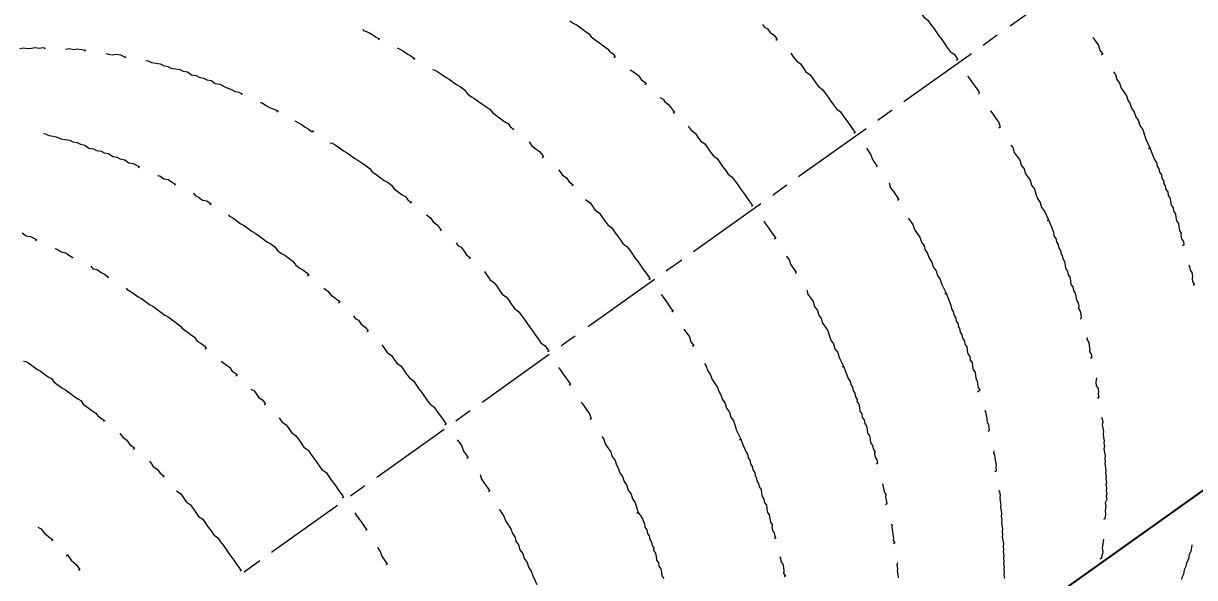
# Model space of a CAD drawing. Header units: feet. Extents: x 2321988 to 2329858, y 6722724 to 6730499.
# Drawn here: x 2326064.705 to 2326065.302, y 6726847.314 to 6726847.596 of the extents above; entities that cross this region are included whole.
import ezdxf

# ---------------------------------------------------------------- set-up
doc = ezdxf.new("R2010")
doc.units = ezdxf.units.FT
doc.header["$MEASUREMENT"] = 0
doc.header["$PDSIZE"] = 5
doc.layers.add('BESS Dimensions', color=3, linetype='Continuous')
doc.layers.add('C-BESS-EQUIPMENT', color=255, linetype='Continuous')
doc.styles.add('TG_DIMS', font='arial.ttf')
doc.dimstyles.new('TG-PROPOSED-ANNO', dxfattribs={"dimtxt": 0.1, "dimasz": 0.1, "dimexe": 0.05, "dimexo": 0.05, "dimgap": 0.02, "dimtad": 0, "dimtih": 1, "dimtoh": 1, "dimdsep": 46, "dimtxsty": 'TG_DIMS', "dimcen": 0, "dimclrd": 256, "dimclre": 256, "dimclrt": 256, "dimaunit": 1, "dimadec": 6, "dimazin": 2, "dimtfac": 1, "dimtofl": 0, "dimtmove": 1, "dimatfit": 3, "dimfxl": 1, "dimtolj": 1, "dimtzin": 0, "dimarcsym": 0})

# ---------------------------------------------------------------- blocks, each defined once
blk = doc.blocks.new('*U57')
blk.add_wipeout([(464, -67.5), (464, 67.5), (472, 67.5), (472, -67.5)]).dxf.layer = 'C-BESS-EQUIPMENT'
blk = doc.blocks.new('Midpoint Site Plan$0$A$C71e53a02')
at = {"lineweight": 9}
for points in [[(10.0955, 3.3961), (10.076, 3.3863), (10.0565, 3.3668), (10.0371, 3.3571), (10.0176, 3.3473), (9.9981, 3.3279), (9.9786, 3.3181), (9.9688, 3.3084), (9.9786, 3.3084)], [(9.8714, 3.2304), (9.8519, 3.2207), (9.8324, 3.2012), (9.8129, 3.1914), (9.7934, 3.1719), (9.774, 3.1525), (9.7837, 3.1525)], [(9.8714, 3.2304), (9.8714, 3.2304)], [(9.774, 3.1525), (9.774, 3.1525)], [(9.6862, 3.0648), (9.6765, 3.055), (9.657, 3.0355), (9.6375, 3.0258), (9.618, 3.0063), (9.6083, 2.9868), (9.5985, 2.977), (9.6083, 2.977)], [(9.5108, 2.8893), (9.5011, 2.8796), (9.4914, 2.8601), (9.4719, 2.8406), (9.4524, 2.8211), (9.4426, 2.8016), (9.4231, 2.7822), (9.4134, 2.7626), (9.3939, 2.7431), (9.3744, 2.7236), (9.3647, 2.7042), (9.3452, 2.6847), (9.3354, 2.6554), (9.3159, 2.6359), (9.3062, 2.6165), (9.2867, 2.597), (9.277, 2.5775), (9.2575, 2.558), (9.2477, 2.5288), (9.2282, 2.5093), (9.2185, 2.4898), (9.2088, 2.4703), (9.1893, 2.4411), (9.1795, 2.4216), (9.16, 2.4021), (9.1503, 2.3826), (9.16, 2.3826)], [(10.2807, 2.8893), (10.2709, 2.8796), (10.2612, 2.8601), (10.2417, 2.8406), (10.2222, 2.8211), (10.2125, 2.8016), (10.193, 2.7822), (10.1735, 2.7626), (10.1637, 2.7431), (10.1442, 2.7236), (10.1345, 2.7042), (10.115, 2.6847), (10.1053, 2.6554), (10.0858, 2.6359), (10.076, 2.6165), (10.0565, 2.597), (10.0468, 2.5775), (10.0273, 2.558), (10.0176, 2.5288), (9.9981, 2.5093), (9.9883, 2.4898), (9.9688, 2.4703), (9.9591, 2.4411), (9.9396, 2.4216), (9.9299, 2.4021), (9.9201, 2.3826), (9.9299, 2.3826)], [(10.7387, 2.4703), (10.7289, 2.4411), (10.7094, 2.4216), (10.6997, 2.4021), (10.69, 2.3826), (10.6997, 2.3826)], [(8.322, 2.2754), (8.322, 2.2656), (8.3025, 2.2364), (8.2928, 2.2169), (8.283, 2.1877), (8.2733, 2.1682), (8.283, 2.1682)], [(9.0918, 2.2754), (9.0821, 2.2656), (9.0723, 2.2364), (9.0626, 2.2169), (9.0431, 2.1877), (9.0334, 2.1682), (9.0431, 2.1682)], [(9.8617, 2.2754), (9.8519, 2.2656), (9.8422, 2.2364), (9.8227, 2.2169), (9.8129, 2.1877), (9.8032, 2.1682), (9.8129, 2.1682)], [(10.6315, 2.2754), (10.6217, 2.2656), (10.612, 2.2364), (10.5925, 2.2169), (10.5828, 2.1877), (10.573, 2.1682), (10.5828, 2.1682)], [(8.2148, 2.061), (8.2051, 2.0415), (8.1953, 2.022), (8.1856, 1.9928), (8.1758, 1.9733), (8.1661, 1.9441), (8.1758, 1.9441)], [(8.9846, 2.061), (8.9749, 2.0415), (8.9651, 2.022), (8.9554, 1.9928), (8.9456, 1.9733), (8.9359, 1.9441), (8.9262, 1.9441), (8.9359, 1.9441)], [(9.7447, 2.061), (9.7447, 2.0415), (9.735, 2.022), (9.7252, 1.9928), (9.7057, 1.9733), (9.696, 1.9441), (9.7057, 1.9441)], [(10.5145, 2.061), (10.5145, 2.0415), (10.4951, 2.022), (10.4853, 1.9928), (10.4756, 1.9733), (10.4658, 1.9441), (10.4756, 1.9441)], [(8.1661, 1.9441), (8.1661, 1.9441)], [(9.696, 1.9441), (9.696, 1.9441)], [(10.4658, 1.9441), (10.4658, 1.9441)], [(7.2598, 1.5835), (7.2501, 1.5543), (7.2403, 1.5348), (7.2306, 1.5056), (7.2208, 1.4763), (7.2111, 1.4471), (7.2111, 1.4276), (7.2013, 1.3984), (7.1916, 1.3691), (7.1819, 1.3399), (7.1721, 1.3107), (7.1721, 1.2912), (7.1624, 1.2619), (7.1624, 1.2425), (7.1721, 1.2425)], [(8.1173, 1.8271), (8.1076, 1.8174), (8.0979, 1.7979), (8.0881, 1.7687), (8.0784, 1.7394), (8.0686, 1.7199), (8.0589, 1.6907), (8.0491, 1.6615), (8.0394, 1.642), (8.0296, 1.6128), (8.0296, 1.5835), (8.0199, 1.5543), (8.0102, 1.5348), (8.0004, 1.5056), (7.9907, 1.4763), (7.9809, 1.4471), (7.9712, 1.4276), (7.9712, 1.3984), (7.9614, 1.3691), (7.9517, 1.3399), (7.9419, 1.3107), (7.9322, 1.2912), (7.9322, 1.2619), (7.9225, 1.2425), (7.9322, 1.2425)], [(8.8872, 1.8271), (8.8774, 1.8174), (8.8677, 1.7979), (8.8579, 1.7687), (8.8482, 1.7394), (8.8385, 1.7199), (8.8287, 1.6907), (8.819, 1.6615), (8.8092, 1.642), (8.7995, 1.6128), (8.7897, 1.5835), (8.78, 1.5543), (8.78, 1.5348), (8.7702, 1.5056), (8.7605, 1.4763), (8.7508, 1.4471), (8.741, 1.4276), (8.7313, 1.3984), (8.7313, 1.3691), (8.7215, 1.3399), (8.7118, 1.3107), (8.702, 1.2912), (8.702, 1.2619), (8.6923, 1.2425), (8.702, 1.2425)], [(9.6473, 1.8271), (9.6473, 1.8174), (9.6375, 1.7979), (9.6278, 1.7687), (9.618, 1.7394), (9.6083, 1.7199), (9.5985, 1.6907), (9.5888, 1.6615), (9.5791, 1.642), (9.5693, 1.6128), (9.5596, 1.5835), (9.5498, 1.5543), (9.5401, 1.5348), (9.5303, 1.5056), (9.5303, 1.4763), (9.5206, 1.4471), (9.5108, 1.4276), (9.5011, 1.3984), (9.4914, 1.3691), (9.4914, 1.3399), (9.4816, 1.3107), (9.4719, 1.2912), (9.4621, 1.2619), (9.4621, 1.2425), (9.4719, 1.2425)], [(10.4171, 1.8271), (10.4171, 1.8174), (10.4074, 1.7979), (10.3976, 1.7687), (10.3879, 1.7394), (10.3781, 1.7199), (10.3684, 1.6907), (10.3586, 1.6615), (10.3489, 1.642), (10.3391, 1.6128), (10.3294, 1.5835), (10.3197, 1.5543), (10.3099, 1.5348), (10.3002, 1.5056), (10.2904, 1.4763), (10.2807, 1.4471), (10.2807, 1.4276), (10.2709, 1.3984), (10.2612, 1.3691), (10.2514, 1.3399), (10.2514, 1.3107), (10.2417, 1.2912), (10.232, 1.2619), (10.232, 1.2425), (10.2417, 1.2425)], [(11.1869, 1.8271), (11.1772, 1.8174), (11.1674, 1.7979), (11.1577, 1.7687), (11.148, 1.7394), (11.1382, 1.7199), (11.1285, 1.6907), (11.1187, 1.6615), (11.109, 1.642), (11.109, 1.6128), (11.0992, 1.5835), (11.0895, 1.5543), (11.0797, 1.5348), (11.07, 1.5056), (11.0603, 1.4763), (11.0505, 1.4471), (11.0408, 1.4276), (11.0408, 1.3984), (11.031, 1.3691), (11.0213, 1.3399), (11.0115, 1.3107), (11.0115, 1.2912), (11.0018, 1.2619), (10.992, 1.2425), (11.0018, 1.2425)], [(7.1331, 1.1255), (7.1234, 1.0963), (7.1136, 1.067), (7.1136, 1.0378), (7.1039, 1.0086), (7.1039, 0.9988), (7.1136, 0.9988)], [(7.1331, 1.1255), (7.1331, 1.1255)], [(7.8932, 1.1255), (7.8932, 1.0963), (7.8835, 1.067), (7.8737, 1.0378), (7.8737, 1.0086), (7.8737, 0.9988), (7.8835, 0.9988)], [(7.8932, 1.1255), (7.8932, 1.1255)], [(8.6631, 1.1255), (8.6533, 1.0963), (8.6533, 1.067), (8.6436, 1.0378), (8.6436, 1.0086), (8.6436, 0.9988), (8.6533, 0.9988)], [(8.6631, 1.1255), (8.6631, 1.1255)], [(9.4329, 1.1255), (9.4231, 1.0963), (9.4231, 1.067), (9.4134, 1.0378), (9.4037, 1.0086), (9.4037, 0.9988), (9.4134, 0.9988)], [(9.4329, 1.1255), (9.4329, 1.1255)], [(10.2027, 1.1255), (10.193, 1.0963), (10.1832, 1.067), (10.1832, 1.0378), (10.1735, 1.0086), (10.1735, 0.9988), (10.1832, 0.9988)], [(10.2027, 1.1255), (10.2027, 1.1255)], [(10.9628, 1.1255), (10.9628, 1.0963), (10.9531, 1.067), (10.9531, 1.0378), (10.9433, 1.0086), (10.9433, 0.9988), (10.9531, 0.9988)], [(10.9628, 1.1255), (10.9628, 1.1255)], [(11.7034, 0.9501), (11.6937, 0.9306), (11.6937, 0.9014), (11.6839, 0.8624), (11.6742, 0.8332), (11.6839, 0.8332)], [(6.3146, 0.8819), (6.3146, 0.8624), (6.3048, 0.8429), (6.3048, 0.8137), (6.2951, 0.7844), (6.2951, 0.7552), (6.3048, 0.7552)], [(7.0844, 0.8819), (7.0747, 0.8624), (7.0747, 0.8429), (7.0649, 0.8137), (7.0649, 0.7844), (7.0649, 0.7552), (7.0747, 0.7552)], [(7.8445, 0.8819), (7.8445, 0.8624), (7.8445, 0.8429), (7.8348, 0.8137), (7.8348, 0.7844), (7.825, 0.7552), (7.8348, 0.7552)], [(8.6143, 0.8819), (8.6143, 0.8624), (8.6046, 0.8429), (8.6046, 0.8137), (8.6046, 0.7844), (8.5948, 0.7552), (8.6046, 0.7552)], [(9.3842, 0.8819), (9.3842, 0.8624), (9.3744, 0.8429), (9.3744, 0.8137), (9.3647, 0.7844), (9.3647, 0.7552), (9.3744, 0.7552)], [(10.154, 0.8819), (10.1442, 0.8624), (10.1442, 0.8429), (10.1442, 0.8137), (10.1345, 0.7844), (10.1345, 0.7552), (10.1442, 0.7552)], [(10.9141, 0.8819), (10.9141, 0.8624), (10.9141, 0.8429), (10.9043, 0.8137), (10.9043, 0.7844), (10.8946, 0.7552), (10.9043, 0.7552)], [(11.6644, 0.7065), (11.6547, 0.7065), (11.6547, 0.6675), (11.6449, 0.6285), (11.6449, 0.5896), (11.6547, 0.5896)], [(5.5058, 0.6383), (5.5058, 0.609), (5.5058, 0.5798), (5.496, 0.5506), (5.496, 0.5213), (5.496, 0.4921), (5.496, 0.4629), (5.4863, 0.4336), (5.4863, 0.4044), (5.4863, 0.3752), (5.4863, 0.3459), (5.4765, 0.3167), (5.4765, 0.2875), (5.4765, 0.2582), (5.4765, 0.229), (5.4765, 0.1998), (5.4765, 0.1705), (5.4765, 0.1413), (5.4765, 0.1121), (5.4765, 0.0828), (5.4668, 0.0536), (5.4668, 0.0244), (5.4668, 0.0146), (5.4765, 0.0146)], [(6.2756, 0.6383), (6.2756, 0.609), (6.2756, 0.5798), (6.2659, 0.5506), (6.2659, 0.5213), (6.2659, 0.4921), (6.2561, 0.4629), (6.2561, 0.4336), (6.2561, 0.4044), (6.2561, 0.3752), (6.2464, 0.3459), (6.2464, 0.3167), (6.2464, 0.2875), (6.2464, 0.2582), (6.2464, 0.229), (6.2464, 0.1998), (6.2366, 0.1705), (6.2366, 0.1413), (6.2366, 0.1121), (6.2366, 0.0828), (6.2366, 0.0536), (6.2366, 0.0244), (6.2366, 0.0146), (6.2464, 0.0146)], [(7.0454, 0.6383), (7.0454, 0.609), (7.0357, 0.5798), (7.0357, 0.5506), (7.0357, 0.5213), (7.0259, 0.4921), (7.0259, 0.4629), (7.0259, 0.4336), (7.0259, 0.4044), (7.0162, 0.3752), (7.0162, 0.3459), (7.0162, 0.3167), (7.0162, 0.2875), (7.0162, 0.2582), (7.0065, 0.229), (7.0065, 0.1998), (7.0065, 0.1705), (7.0065, 0.1413), (7.0065, 0.1121), (7.0065, 0.0828), (7.0065, 0.0536), (7.0065, 0.0244), (7.0065, 0.0146), (7.0162, 0.0146)], [(7.8153, 0.6383), (7.8055, 0.609), (7.8055, 0.5798), (7.8055, 0.5506), (7.7958, 0.5213), (7.7958, 0.4921), (7.7958, 0.4629), (7.7958, 0.4336), (7.786, 0.4044), (7.786, 0.3752), (7.786, 0.3459), (7.786, 0.3167), (7.786, 0.2875), (7.7763, 0.2582), (7.7763, 0.229), (7.7763, 0.1998), (7.7763, 0.1705), (7.7763, 0.1413), (7.7763, 0.1121), (7.7763, 0.0828), (7.7763, 0.0536), (7.7763, 0.0244), (7.7763, 0.0146), (7.786, 0.0146)], [(8.5753, 0.6383), (8.5753, 0.609), (8.5753, 0.5798), (8.5656, 0.5506), (8.5656, 0.5213), (8.5656, 0.4921), (8.5656, 0.4629), (8.5559, 0.4336), (8.5559, 0.4044), (8.5559, 0.3752), (8.5559, 0.3459), (8.5461, 0.3167), (8.5461, 0.2875), (8.5461, 0.2582), (8.5461, 0.229), (8.5461, 0.1998), (8.5461, 0.1705), (8.5461, 0.1413), (8.5461, 0.1121), (8.5461, 0.0828), (8.5364, 0.0536), (8.5364, 0.0244), (8.5364, 0.0146), (8.5461, 0.0146)], [(9.3452, 0.6383), (9.3452, 0.609), (9.3452, 0.5798), (9.3354, 0.5506), (9.3354, 0.5213), (9.3354, 0.4921), (9.3257, 0.4629), (9.3257, 0.4336), (9.3257, 0.4044), (9.3257, 0.3752), (9.3159, 0.3459), (9.3159, 0.3167), (9.3159, 0.2875), (9.3159, 0.2582), (9.3159, 0.229), (9.3159, 0.1998), (9.3159, 0.1705), (9.3062, 0.1413), (9.3062, 0.1121), (9.3062, 0.0828), (9.3062, 0.0536), (9.3062, 0.0244), (9.3062, 0.0146), (9.3159, 0.0146)], [(10.115, 0.6383), (10.115, 0.609), (10.1053, 0.5798), (10.1053, 0.5506), (10.1053, 0.5213), (10.0955, 0.4921), (10.0955, 0.4629), (10.0955, 0.4336), (10.0955, 0.4044), (10.0858, 0.3752), (10.0858, 0.3459), (10.0858, 0.3167), (10.0858, 0.2875), (10.0858, 0.2582), (10.0858, 0.229), (10.076, 0.1998), (10.076, 0.1705), (10.076, 0.1413), (10.076, 0.1121), (10.076, 0.0828), (10.076, 0.0536), (10.076, 0.0244), (10.076, 0.0146), (10.0858, 0.0146)], [(10.8848, 0.6383), (10.8751, 0.609), (10.8751, 0.5798), (10.8751, 0.5506), (10.8654, 0.5213), (10.8654, 0.4921), (10.8654, 0.4629), (10.8654, 0.4336), (10.8556, 0.4044), (10.8556, 0.3752), (10.8556, 0.3459), (10.8556, 0.3167), (10.8556, 0.2875), (10.8459, 0.2582), (10.8459, 0.229), (10.8459, 0.1998), (10.8459, 0.1705), (10.8459, 0.1413), (10.8459, 0.1121), (10.8459, 0.0828), (10.8459, 0.0536), (10.8459, 0.0244), (10.8459, 0.0146), (10.8556, 0.0146)], [(5.4765, -0.1023), (5.4765, -0.1218), (5.4765, -0.151), (5.4765, -0.1803), (5.4765, -0.2095), (5.4765, -0.229), (5.4863, -0.229)], [(6.2366, -0.1023), (6.2366, -0.1218), (6.2366, -0.151), (6.2464, -0.1803), (6.2464, -0.2095), (6.2464, -0.229), (6.2561, -0.229)], [(7.0065, -0.1023), (7.0065, -0.1218), (7.0065, -0.151), (7.0065, -0.1803), (7.0065, -0.2095), (7.0065, -0.229), (7.0162, -0.229)], [(7.7763, -0.1023), (7.7763, -0.1218), (7.7763, -0.151), (7.7763, -0.1803), (7.7763, -0.2095), (7.7763, -0.229), (7.786, -0.229)], [(8.5461, -0.1023), (8.5461, -0.1218), (8.5461, -0.151), (8.5461, -0.1803), (8.5461, -0.2095), (8.5461, -0.229), (8.5559, -0.229)], [(9.3062, -0.1023), (9.3062, -0.1218), (9.3062, -0.151), (9.3159, -0.1803), (9.3159, -0.2095), (9.3159, -0.229), (9.3257, -0.229)], [(10.076, -0.1023), (10.076, -0.1218), (10.076, -0.151), (10.076, -0.1803), (10.076, -0.2095), (10.076, -0.229), (10.0858, -0.229)], [(4.7164, -0.3557), (4.7164, -0.3557)], [(4.7164, -0.3557), (4.7164, -0.3849), (4.7164, -0.4142), (4.7262, -0.4434), (4.7262, -0.4726), (4.7359, -0.4726)], [(5.4863, -0.3557), (5.4863, -0.3557)], [(5.4863, -0.3557), (5.4863, -0.3849), (5.4863, -0.4142), (5.4863, -0.4434), (5.496, -0.4726), (5.5058, -0.4726)], [(6.2464, -0.3557), (6.2464, -0.3557)], [(6.2464, -0.3557), (6.2561, -0.3849), (6.2561, -0.4142), (6.2561, -0.4434), (6.2561, -0.4726), (6.2659, -0.4726)], [(7.0162, -0.3557), (7.0162, -0.3557)], [(7.0162, -0.3557), (7.0162, -0.3849), (7.0259, -0.4142), (7.0259, -0.4434), (7.0259, -0.4726), (7.0357, -0.4726)], [(7.786, -0.3557), (7.786, -0.3557)], [(7.786, -0.3557), (7.786, -0.3849), (7.786, -0.4142), (7.7958, -0.4434), (7.7958, -0.4726), (7.8055, -0.4726)], [(8.5559, -0.3557), (8.5559, -0.3557)], [(8.5559, -0.3557), (8.5559, -0.3849), (8.5559, -0.4142), (8.5559, -0.4434), (8.5656, -0.4726), (8.5753, -0.4726)], [(9.3159, -0.3557), (9.3159, -0.3557)], [(9.3159, -0.3557), (9.3257, -0.3849), (9.3257, -0.4142), (9.3257, -0.4434), (9.3257, -0.4726), (9.3354, -0.4726)], [(10.0858, -0.3557), (10.0858, -0.3557)], [(10.0858, -0.3557), (10.0858, -0.3849), (10.0955, -0.4142), (10.0955, -0.4434), (10.0955, -0.4726), (10.1053, -0.4726)], [(4.7262, -0.4726), (4.7262, -0.4726)], [(5.496, -0.4726), (5.496, -0.4726)], [(6.2561, -0.4726), (6.2561, -0.4726)], [(7.0259, -0.4726), (7.0259, -0.4726)], [(7.7958, -0.4726), (7.7958, -0.4726)], [(8.5656, -0.4726), (8.5656, -0.4726)], [(9.3257, -0.4726), (9.3257, -0.4726)], [(10.0955, -0.4726), (10.0955, -0.4726)], [(4.7359, -0.5993), (4.7359, -0.6188), (4.7457, -0.648), (4.7457, -0.6773), (4.7554, -0.7065), (4.7554, -0.7357), (4.7554, -0.765), (4.7652, -0.7942), (4.7652, -0.8137), (4.7749, -0.8429), (4.7749, -0.8722), (4.7847, -0.9014), (4.7847, -0.9306), (4.7944, -0.9599), (4.7944, -0.9891), (4.8041, -1.0183), (4.8139, -1.0476), (4.8236, -1.106), (4.8334, -1.145), (4.8431, -1.184), (4.8431, -1.2035), (4.8529, -1.223), (4.8529, -1.2425), (4.8626, -1.2619), (4.8626, -1.2814), (4.8724, -1.3009), (4.8724, -1.3204), (4.8821, -1.3302), (4.8821, -1.3496), (4.8918, -1.3691), (4.8918, -1.3886), (4.9016, -1.4081), (4.9016, -1.4276), (4.9113, -1.4471), (4.9211, -1.4666), (4.9211, -1.4861), (4.9308, -1.5056), (4.9308, -1.525), (4.9406, -1.5445), (4.9503, -1.564), (4.9503, -1.5835), (4.9601, -1.603), (4.9698, -1.6225), (4.9698, -1.642), (4.9795, -1.6517), (4.9893, -1.6712), (4.9893, -1.6907), (4.999, -1.7102), (5.0088, -1.7102)], [(5.5058, -0.5993), (5.5058, -0.6188), (5.5155, -0.648), (5.5155, -0.6773), (5.5155, -0.7065), (5.5253, -0.7357), (5.5253, -0.765), (5.535, -0.7942), (5.535, -0.8137), (5.535, -0.8429), (5.5447, -0.8722), (5.5447, -0.9014), (5.5545, -0.9306), (5.5642, -0.9599), (5.5642, -0.9891), (5.574, -1.0183), (5.574, -1.0476), (5.5837, -1.106), (5.5935, -1.145), (5.6032, -1.184), (5.613, -1.2035), (5.613, -1.223), (5.6227, -1.2425), (5.6227, -1.2619), (5.6324, -1.2814), (5.6324, -1.3009), (5.6422, -1.3204), (5.6422, -1.3302), (5.6519, -1.3496), (5.6519, -1.3691), (5.6617, -1.3886), (5.6714, -1.4081), (5.6714, -1.4276), (5.6812, -1.4471), (5.6812, -1.4666), (5.6909, -1.4861), (5.7007, -1.5056), (5.7007, -1.525), (5.7104, -1.5445), (5.7104, -1.564), (5.7201, -1.5835), (5.7299, -1.603), (5.7299, -1.6225), (5.7396, -1.642), (5.7494, -1.6517), (5.7494, -1.6712), (5.7591, -1.6907), (5.7689, -1.7102), (5.7786, -1.7102)], [(6.2756, -0.5993), (6.2756, -0.6188), (6.2756, -0.648), (6.2853, -0.6773), (6.2853, -0.7065), (6.2853, -0.7357), (6.2951, -0.765), (6.2951, -0.7942), (6.3048, -0.8137), (6.3048, -0.8429), (6.3146, -0.8722), (6.3146, -0.9014), (6.3243, -0.9306), (6.3243, -0.9599), (6.3341, -0.9891), (6.3341, -1.0183), (6.3438, -1.0476), (6.3536, -1.106), (6.3633, -1.145), (6.373, -1.184), (6.3828, -1.2035), (6.3828, -1.223), (6.3925, -1.2425), (6.3925, -1.2619), (6.4023, -1.2814), (6.4023, -1.3009), (6.412, -1.3204), (6.412, -1.3302), (6.4218, -1.3496), (6.4218, -1.3691), (6.4315, -1.3886), (6.4315, -1.4081), (6.4413, -1.4276), (6.4413, -1.4471), (6.451, -1.4666), (6.4607, -1.4861), (6.4607, -1.5056), (6.4705, -1.525), (6.4705, -1.5445), (6.4802, -1.564), (6.49, -1.5835), (6.49, -1.603), (6.4997, -1.6225), (6.5095, -1.642), (6.5095, -1.6517), (6.5192, -1.6712), (6.529, -1.6907), (6.529, -1.7102), (6.5387, -1.7102), (6.5484, -1.7102)], [(7.0357, -0.5993), (7.0454, -0.6188), (7.0454, -0.648), (7.0454, -0.6773), (7.0552, -0.7065), (7.0552, -0.7357), (7.0649, -0.765), (7.0649, -0.7942), (7.0747, -0.8137), (7.0747, -0.8429), (7.0747, -0.8722), (7.0844, -0.9014), (7.0942, -0.9306), (7.0942, -0.9599), (7.1039, -0.9891), (7.1039, -1.0183), (7.1136, -1.0476), (7.1234, -1.106), (7.1331, -1.145), (7.1429, -1.184), (7.1429, -1.2035), (7.1526, -1.223), (7.1526, -1.2425), (7.1624, -1.2619), (7.1624, -1.2814), (7.1721, -1.3009), (7.1721, -1.3204), (7.1819, -1.3302), (7.1819, -1.3496), (7.1916, -1.3691), (7.2013, -1.3886), (7.2013, -1.4081), (7.2111, -1.4276), (7.2111, -1.4471), (7.2208, -1.4666), (7.2208, -1.4861), (7.2306, -1.5056), (7.2403, -1.525), (7.2403, -1.5445), (7.2501, -1.564), (7.2598, -1.5835), (7.2598, -1.603), (7.2696, -1.6225), (7.2696, -1.642), (7.2793, -1.6517), (7.289, -1.6712), (7.289, -1.6907), (7.2988, -1.7102), (7.3085, -1.7102)], [(7.8055, -0.5993), (7.8055, -0.6188), (7.8153, -0.648), (7.8153, -0.6773), (7.825, -0.7065), (7.825, -0.7357), (7.825, -0.765), (7.8348, -0.7942), (7.8348, -0.8137), (7.8445, -0.8429), (7.8445, -0.8722), (7.8542, -0.9014), (7.8542, -0.9306), (7.864, -0.9599), (7.864, -0.9891), (7.8737, -1.0183), (7.8835, -1.0476), (7.8932, -1.106), (7.903, -1.145), (7.9127, -1.184), (7.9127, -1.2035), (7.9225, -1.223), (7.9225, -1.2425), (7.9322, -1.2619), (7.9322, -1.2814), (7.9419, -1.3009), (7.9419, -1.3204), (7.9517, -1.3399), (7.9517, -1.3496), (7.9614, -1.3691), (7.9614, -1.3886), (7.9712, -1.4081), (7.9712, -1.4276), (7.9809, -1.4471), (7.9907, -1.4666), (7.9907, -1.4861), (8.0004, -1.5056), (8.0004, -1.525), (8.0102, -1.5445), (8.0199, -1.564), (8.0199, -1.5835), (8.0296, -1.603), (8.0394, -1.6225), (8.0394, -1.642), (8.0491, -1.6517), (8.0589, -1.6712), (8.0589, -1.6907), (8.0686, -1.7102), (8.0686, -1.7199), (8.0784, -1.7199)], [(8.5753, -0.5993), (8.5753, -0.6188), (8.5851, -0.648), (8.5851, -0.6773), (8.5851, -0.7065), (8.5948, -0.7357), (8.5948, -0.765), (8.6046, -0.7942), (8.6046, -0.8137), (8.6143, -0.8429), (8.6143, -0.8722), (8.6241, -0.9014), (8.6241, -0.9306), (8.6338, -0.9599), (8.6338, -0.9891), (8.6436, -1.0183), (8.6436, -1.0476), (8.6631, -1.106), (8.6631, -1.145), (8.6728, -1.184), (8.6825, -1.2035), (8.6825, -1.223), (8.6923, -1.2425), (8.6923, -1.2619), (8.702, -1.2814), (8.702, -1.3009), (8.7118, -1.3204), (8.7118, -1.3399), (8.7215, -1.3496), (8.7215, -1.3691), (8.7313, -1.3886), (8.741, -1.4081), (8.741, -1.4276), (8.7508, -1.4471), (8.7508, -1.4666), (8.7605, -1.4861), (8.7702, -1.5056), (8.7702, -1.525)], [(9.3452, -0.5993), (9.3452, -0.6188), (9.3452, -0.648), (9.3549, -0.6773), (9.3549, -0.7065), (9.3549, -0.7357), (9.3647, -0.765), (9.3647, -0.7942), (9.3744, -0.8137), (9.3744, -0.8429), (9.3842, -0.8722), (9.3842, -0.9014), (9.3939, -0.9306), (9.3939, -0.9599), (9.4037, -0.9891), (9.4037, -1.0183), (9.4134, -1.0476), (9.4231, -1.106)], [(4.8236, -1.106), (4.8334, -1.106)], [(5.5837, -1.106), (5.5935, -1.106)], [(6.3536, -1.106), (6.3633, -1.106)], [(7.1234, -1.106), (7.1331, -1.106)], [(7.8932, -1.106), (7.903, -1.106)], [(8.6631, -1.106), (8.6728, -1.106)], [(4.999, -1.7102), (4.999, -1.7102)], [(5.7689, -1.7102), (5.7689, -1.7102)], [(7.2988, -1.7102), (7.2988, -1.7102)], [(5.0478, -1.8271), (5.0478, -1.8369), (5.0575, -1.8564), (5.0575, -1.8759), (5.0673, -1.8953), (5.077, -1.9051), (5.0867, -1.9246), (5.0867, -1.9441), (5.0965, -1.9441)], [(5.8079, -1.8271), (5.8176, -1.8369), (5.8176, -1.8564), (5.8273, -1.8759), (5.8371, -1.8953), (5.8468, -1.9051), (5.8468, -1.9246), (5.8566, -1.9441), (5.8663, -1.9441)], [(6.5777, -1.8271), (6.5777, -1.8369), (6.5874, -1.8564), (6.5972, -1.8759), (6.6069, -1.8953), (6.6069, -1.9051), (6.6167, -1.9246), (6.6264, -1.9441), (6.6362, -1.9441)], [(7.3475, -1.8271), (7.3475, -1.8369), (7.3573, -1.8564), (7.367, -1.8759), (7.367, -1.8953), (7.3767, -1.9051), (7.3865, -1.9246), (7.3962, -1.9441), (7.406, -1.9441)], [(8.1173, -1.8271), (8.1173, -1.8369), (8.1271, -1.8564), (8.1271, -1.8759), (8.1368, -1.8953), (8.1466, -1.9148), (8.1563, -1.9246), (8.1563, -1.9441), (8.1661, -1.9441)], [(5.9053, -2.061), (5.915, -2.0708), (5.9248, -2.0805), (5.9345, -2.1), (5.9345, -2.1195), (5.9443, -2.139), (5.954, -2.1487), (5.9638, -2.1682), (5.9735, -2.1682)], [(6.6751, -2.061), (6.6849, -2.0708), (6.6849, -2.0805), (6.6946, -2.1), (6.7044, -2.1195), (6.7141, -2.139), (6.7239, -2.1487), (6.7336, -2.1682), (6.7433, -2.1682)], [(7.445, -2.061), (7.445, -2.0708), (7.4547, -2.0805), (7.4645, -2.1), (7.4742, -2.1195), (7.4839, -2.139), (7.4937, -2.1487), (7.4937, -2.1682), (7.5034, -2.1682)], [(6.0222, -2.2754), (6.0222, -2.2851), (6.032, -2.3046), (6.0417, -2.3144), (6.0515, -2.3339), (6.0612, -2.3533), (6.071, -2.3631), (6.0807, -2.3826), (6.0904, -2.4021), (6.1002, -2.4118), (6.1099, -2.4313), (6.1197, -2.4411), (6.1294, -2.4605), (6.1392, -2.48), (6.1489, -2.4898), (6.1587, -2.5093), (6.1684, -2.519), (6.1781, -2.5385), (6.1879, -2.558), (6.1976, -2.5677), (6.2074, -2.5872), (6.2171, -2.597), (6.2269, -2.6165), (6.2366, -2.6262), (6.2464, -2.6457), (6.2561, -2.6554), (6.2659, -2.6749), (6.2756, -2.6847), (6.2853, -2.7042), (6.3048, -2.7139), (6.3146, -2.7334), (6.3243, -2.7431), (6.3341, -2.7529), (6.3438, -2.7724), (6.3536, -2.7821), (6.3633, -2.7919), (6.373, -2.7919)], [(6.7921, -2.2754), (6.7921, -2.2851), (6.8018, -2.3046), (6.8116, -2.3144), (6.8213, -2.3339), (6.831, -2.3533), (6.8408, -2.3631), (6.8505, -2.3826), (6.8603, -2.4021), (6.87, -2.4118), (6.8798, -2.4313), (6.8895, -2.4411), (6.8993, -2.4605), (6.909, -2.48), (6.9187, -2.4898), (6.9285, -2.5093), (6.9382, -2.519), (6.948, -2.5385), (6.9577, -2.558), (6.9675, -2.5677), (6.9772, -2.5872), (6.987, -2.597), (6.9967, -2.6165), (7.0065, -2.6262), (7.0162, -2.6457), (7.0259, -2.6554), (7.0357, -2.6749), (7.0454, -2.6847), (7.0552, -2.7042), (7.0649, -2.7139), (7.0747, -2.7334)], [(7.5522, -2.2754), (7.5619, -2.2851), (7.5716, -2.3046), (7.5814, -2.3144), (7.5911, -2.3339), (7.6009, -2.3533)], [(6.4413, -2.8893), (6.4413, -2.8893)], [(6.4413, -2.8893), (6.4607, -2.9088), (6.4705, -2.9185), (6.4802, -2.9283), (6.49, -2.9478), (6.4997, -2.9575), (6.5095, -2.9673), (6.5192, -2.977), (6.529, -2.977)], [(6.0222, -3.2304), (6.032, -3.2401), (6.0417, -3.2499), (6.0515, -3.2596), (6.071, -3.2694), (6.0807, -3.2791), (6.0904, -3.2888), (6.1099, -3.2986), (6.1197, -3.3083), (6.1294, -3.3181), (6.1489, -3.3278), (6.1587, -3.3376), (6.1684, -3.3473), (6.1879, -3.3571), (6.1976, -3.3668)]]:
    blk.add_lwpolyline(points, dxfattribs=at)
at = {"lineweight": 5}
for points in [[(4.5898, -0.0049), (5.077, -0.0049), (5.0867, -0.0049)], [(5.1842, -0.0049), (5.2816, -0.0049), (5.2914, -0.0049)], [(5.3791, -0.0049), (5.8761, -0.0049), (5.8858, -0.0049)], [(5.9735, -0.0049), (6.071, -0.0049), (6.0807, -0.0049)], [(6.1684, -0.0049), (6.6654, -0.0049), (6.6751, -0.0049)], [(6.7628, -0.0049), (6.8603, -0.0049), (6.87, -0.0049)], [(6.9577, -0.0049), (7.4547, -0.0049), (7.4645, -0.0049)], [(7.5522, -0.0049), (7.6593, -0.0049), (7.6691, -0.0049)], [(7.7568, -0.0049), (8.244, -0.0049), (8.2538, -0.0049)], [(8.3512, -0.0049), (8.4487, -0.0049), (8.4584, -0.0049)], [(8.5461, -0.0049), (9.0431, -0.0049), (9.0528, -0.0049)], [(9.1405, -0.0049), (9.238, -0.0049), (9.2477, -0.0049)], [(9.3354, -0.0049), (9.8324, -0.0049), (9.8422, -0.0049)], [(9.9299, -0.0049), (10.0273, -0.0049), (10.0371, -0.0049)], [(10.1345, -0.0049), (10.6217, -0.0049), (10.6315, -0.0049)], [(10.7192, -0.0049), (10.8264, -0.0049), (10.8361, -0.0049)]]:
    blk.add_lwpolyline(points, dxfattribs=at)
blk = doc.blocks.new('*D110')
at = {"layer": 'BESS Dimensions', "lineweight": -2, "transparency": 16777216}
for p, q in [((2325959.34189, 6726878.57879), (2325907.90665, 6726841.93239)), ((2325917.78142, 6726836.6894), (2325957.7158, 6726780.63931)), ((2326007.72205, 6726710.45279), (2325967.78767, 6726766.50288)), ((2326060.88777, 6726736.05358), (2326009.45252, 6726699.40718))]:
    blk.add_line(p, q, dxfattribs=at)
at = {"layer": 'BESS Dimensions', "transparency": 16777216}
for points in [[(2325919.13881, 6726837.65651), (2325916.42404, 6726835.7223), (2325911.9788, 6726844.8337)], [(2326009.07944, 6726711.41989), (2326006.36467, 6726709.48568), (2326013.52467, 6726702.30849)]]:
    blk.add_solid(points, dxfattribs=at)
at = {"layer": 'Defpoints', "color": 0, "transparency": 16777216}
for p in [(2325963.41404, 6726881.48011), (2326064.95991, 6726738.95489), (2326013.52467, 6726702.30849)]:
    blk.add_point(p, dxfattribs=at)
at = {"layer": 'BESS Dimensions', "transparency": 16777216, "insert": (2325962.75174, 6726773.5711), "char_height": 10, "attachment_point": 5, "style": 'TG_DIMS'}
blk.add_mtext("\\A1;175'", dxfattribs=at)

msp = doc.modelspace()

# ---------------------------------------------------------------- block references
at = {"layer": 'C-BESS-EQUIPMENT', "xscale": 0.08333333333333331, "yscale": 0.08333333333333331, "zscale": 0.08333333333333331, "rotation": 305.4689808292026}
msp.add_blockref('*U57', (2326041.45315, 6726882.2405), dxfattribs=at)

# ---------------------------------------------------------------- next in the draw order: wipeouts: each hides what was drawn before it
msp.add_wipeout([(2326064.17456, 6726849.7753), (2326064.71751, 6726850.16214), (2326071.53559, 6726840.59259), (2326070.99264, 6726840.20575)]).dxf.layer = 'C-BESS-EQUIPMENT'

# ---------------------------------------------------------------- next in the draw order: linework, layer by layer
at = {"layer": 'C-BESS-EQUIPMENT'}
msp.add_lwpolyline([(2326063.32233, 6726845.94499), (2326068.61612, 6726849.7167), (2326072.38783, 6726844.4229), (2326067.09403, 6726840.6512)], close=True, dxfattribs=at)

# ---------------------------------------------------------------- next in the draw order: block references
at = {"layer": 'C-BESS-EQUIPMENT', "xscale": -0.08333333333333331, "yscale": 0.08333333333333331, "zscale": 0.08333333333333331, "rotation": 35.46898082920264}
msp.add_blockref('Midpoint Site Plan$0$A$C71e53a02', (2326065.55268, 6726847.84103), dxfattribs=at)

# ---------------------------------------------------------------- next in the draw order: wipeouts: each hides what was drawn before it
msp.add_wipeout([(2326044.1544, 6726887.54167), (2326077.85795, 6726840.23687), (2326077.40832, 6726839.91652), (2326043.70467, 6726887.22144)]).dxf.layer = 'C-BESS-EQUIPMENT'

# ---------------------------------------------------------------- next in the draw order: wipeouts: each hides what was drawn before it
msp.add_wipeout([(2326040.08225, 6726884.64036), (2326073.7858, 6726837.33556), (2326073.33617, 6726837.01521), (2326039.63253, 6726884.32013)]).dxf.layer = 'C-BESS-EQUIPMENT'

# ---------------------------------------------------------------- next in the draw order: wipeouts: each hides what was drawn before it
msp.add_wipeout([(2326036.0101, 6726881.73905), (2326069.71366, 6726834.43425), (2326069.26402, 6726834.1139), (2326035.56038, 6726881.41882)]).dxf.layer = 'C-BESS-EQUIPMENT'

# ---------------------------------------------------------------- next in the draw order: dimensions: what is measured, and where the dimension line sits
at = {"layer": 'BESS Dimensions'}
dim = msp.add_aligned_dim(p1=(2325963.41404, 6726881.48011), p2=(2326064.95991, 6726738.95489), distance=-63.15491, dimstyle='TG-PROPOSED-ANNO', override={"dimscale": 50, "dimpost": "'"}, dxfattribs=at)
dim.commit()
dim.dimension.update_dxf_attribs({"geometry": '*D110', "text_midpoint": (2325962.75174, 6726773.5711)})

doc.saveas('drawing.dxf')
